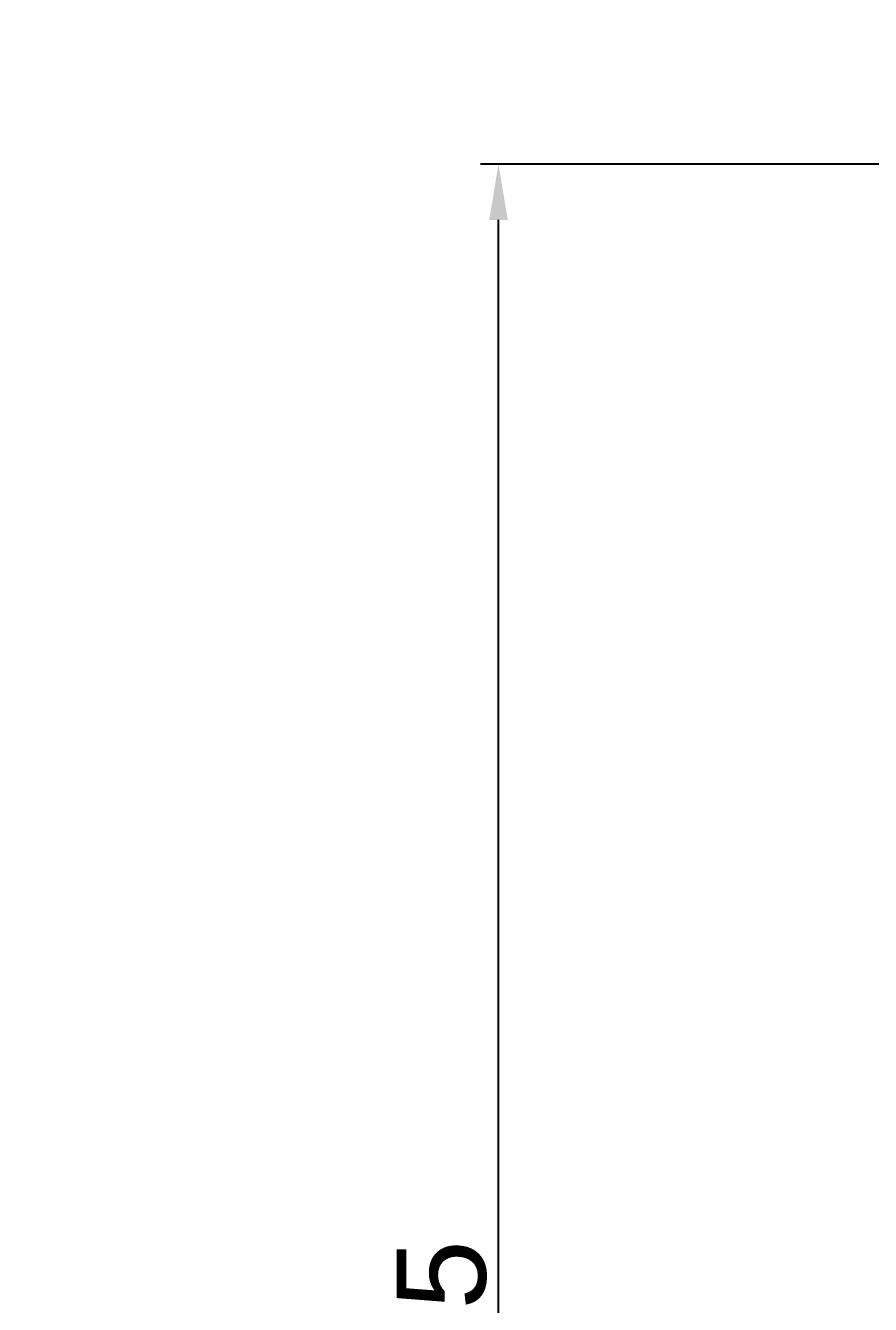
# Model space of a CAD drawing. Extents: x -425 to 6552, y -3049 to 3105.
# Drawn here: x 350.4 to 388.3, y -2903 to -2845.7 of the extents above; entities that cross this region are included whole.
import ezdxf

# ---------------------------------------------------------------- set-up
doc = ezdxf.new("R2010")
doc.units = 0
doc.header["$PDMODE"] = 3
doc.header["$PDSIZE"] = 1.5
doc.layers.get('DEFPOINTS').update_dxf_attribs({"linetype": 'CONTINUOUS'})
doc.layers.add('DIM', color=1, linetype='CONTINUOUS')
doc.styles.add('OMI-1', font='arial.ttf', dxfattribs={"oblique": 1})
doc.dimstyles.new('1', dxfattribs={"dimtxt": 4, "dimasz": 2.5, "dimexe": 0.8, "dimexo": 0.3, "dimgap": 0.5, "dimtad": 1, "dimtoh": 1, "dimdec": 1, "dimzin": 0, "dimtxsty": 'OMI-1', "dimcen": 0, "dimclrd": 256, "dimclre": 256, "dimclrt": 256, "dimazin": 3, "dimtfac": 0.8, "dimtdec": 1, "dimtix": 1, "dimtmove": 0, "dimatfit": 3, "dimtolj": 1, "dimtzin": 0})

# ---------------------------------------------------------------- blocks, each defined once
blk = doc.blocks.new('*D8792')
at = {"layer": 'DEFPOINTS', "color": 0}
for p in [(371.607, -2851.878), (392.678, -2851.878), (376.719, -2962.378)]:
    blk.add_point(p, dxfattribs=at)
at = {"layer": 'DIM'}
for p, q in [((392.378, -2851.878), (370.807, -2851.878)), ((371.607, -2959.878), (371.607, -2854.378)), ((376.419, -2962.378), (370.807, -2962.378))]:
    blk.add_line(p, q, dxfattribs=at)
for points in [[(372.024, -2854.378), (371.191, -2854.378), (371.607, -2851.878)], [(371.191, -2959.878), (372.024, -2959.878), (371.607, -2962.378)]]:
    blk.add_solid(points, dxfattribs=at)
at = {"layer": 'DIM', "insert": (369.065, -2907.128), "char_height": 4, "attachment_point": 5, "rotation": 90, "style": 'OMI-1'}
blk.add_mtext('\\A1;110.5', dxfattribs=at)

msp = doc.modelspace()

# ---------------------------------------------------------------- dimensions: what is measured, and where the dimension line sits
at = {"layer": 'DIM'}
dim = msp.add_linear_dim(base=(371.607, -2851.878), p1=(376.719, -2962.378), p2=(392.678, -2851.878), angle=90, dimstyle='1', dxfattribs=at)
dim.commit()
dim.dimension.update_dxf_attribs({"geometry": '*D8792', "text_midpoint": (369.065, -2907.128)})

# ---------------------------------------------------------------- leaders
at = {"layer": 'DIM', "annotation_type": 0, "has_hookline": 1, "hookline_direction": 1, "text_width": 45.738}
msp.add_leader([(407.748, -2851.878), (414.352, -2840.96), (388.197, -2842.978)], dimstyle='1', override={"dimgap": 0.5, "dimtad": 0}, dxfattribs=at)

doc.saveas('drawing.dxf')
